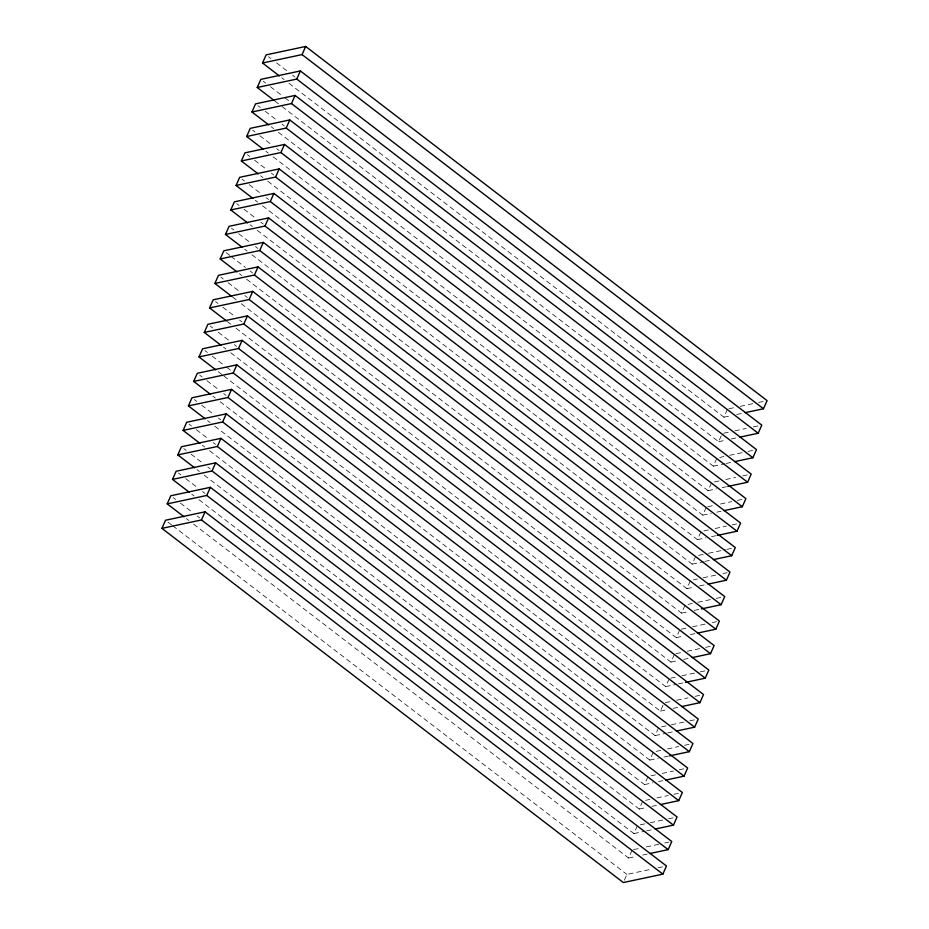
<?xml version="1.0" encoding="UTF-8"?>
<svg xmlns="http://www.w3.org/2000/svg" width="929" height="929" viewBox="0 0 929 929"><rect width="100%" height="100%" fill="white"/><g stroke="black" fill="none" stroke-linecap="round" stroke-linejoin="round"><path stroke-width="0.7" stroke-dasharray="4.64 3.48" d="M288.977 83.308L723.935 417.191L727.535 409.05M282.079 106.568L718.64 441.681L722.239 433.541M278.386 132.29L713.344 466.172L716.433 459.193M273.091 156.78L708.049 490.663L711.649 482.523M267.796 181.271L702.754 515.154L706.354 507.025M262.501 205.762L697.458 539.644L701.058 531.516M257.205 230.264L692.163 564.147L695.763 556.006M251.898 254.755L686.868 588.638L690.468 580.497M246.603 279.246L681.572 613.128L685.172 604.988M241.308 303.737L676.277 637.619L679.354 630.652M236.012 328.227L670.982 662.11L674.582 653.981M230.717 352.73L665.687 686.612L668.764 679.633M223.819 375.99L660.391 711.103L663.991 702.963M220.127 401.711L655.096 735.594L658.173 728.615M214.831 426.202L649.801 760.085L653.401 751.944M209.536 450.693L644.505 784.575L648.105 776.447M204.241 475.183L639.21 809.066L642.81 800.937M198.945 499.686L633.915 833.568L637.515 825.428M193.65 524.177L628.619 858.059L632.219 849.919M624.346 880.227L626.924 874.41L652.344 868.998M728.951 408.748L734.595 407.541M740.239 406.345L752.954 403.639M758.598 402.431L764.253 401.223M723.935 417.191L730.995 415.681M736.651 414.473L742.294 413.277M723.656 433.239L729.3 432.043M734.944 430.835L746.242 428.432M753.303 426.922L758.958 425.714M718.64 441.681L725.7 440.172M731.355 438.976L736.999 437.768M719.766 457.428L724.005 456.534M729.648 455.326L742.364 452.62M748.008 451.413L753.663 450.217M713.344 466.172L724.643 463.768M726.06 463.466L731.704 462.259M714.471 481.93L720.126 480.723M725.77 479.515L735.652 477.413M742.712 475.903L748.368 474.707M708.049 490.663L716.526 488.863M722.17 487.655L726.408 486.75M707.759 506.723L714.831 505.213M720.474 504.017L731.773 501.602M737.417 500.406L743.072 499.198M702.754 515.154L711.231 513.354M716.874 512.146L721.113 511.24M703.88 530.912L709.524 529.704M715.179 528.508L726.478 526.093M732.122 524.897L737.777 523.689M697.458 539.644L705.935 537.845M711.579 536.637L715.818 535.743M698.585 555.403L707.062 553.603M708.467 553.301L725.421 549.689M726.826 549.387L732.482 548.18M692.163 564.147L703.462 561.731M704.879 561.43L710.522 560.233M693.289 579.893L697.528 578.999M703.172 577.792L715.887 575.086M722.948 573.576L727.186 572.67M686.868 588.638L693.928 587.128M699.572 585.932L706.644 584.422M687.994 604.396L692.233 603.49M697.876 602.282L710.592 599.577M716.236 598.369L721.891 597.173M681.572 613.128L688.633 611.619M694.277 610.423L699.932 609.215M681.282 629.188L686.937 627.981M692.581 626.773L706.702 623.765M712.357 622.569L716.596 621.664M676.277 637.619L683.338 636.121M690.398 634.612L696.053 633.404M675.987 653.679L681.642 652.472M687.286 651.275L700.001 648.558M705.645 647.362L711.3 646.154M670.982 662.11L678.042 660.612M683.686 659.404L687.924 658.498M670.692 678.17L676.347 676.962M681.991 675.766L698.945 672.155M700.35 671.853L706.005 670.645M665.687 686.612L676.986 684.197M678.391 683.895L684.046 682.699M665.396 702.661L671.052 701.465M676.695 700.257L687.994 697.853M695.055 696.344L700.71 695.136M660.391 711.103L667.452 709.593M673.095 708.397L678.751 707.19M661.518 726.85L669.995 725.05M671.4 724.748L684.116 722.042M689.759 720.834L695.415 719.638M655.096 735.594L666.395 733.19M667.8 732.888L673.455 731.68M656.222 751.352L661.866 750.144M667.521 748.937L678.82 746.533M684.464 745.325L690.119 744.129M649.801 760.085L658.278 758.285M663.921 757.077L669.565 755.869M650.927 775.843L656.571 774.635M662.226 773.427L673.525 771.024M679.169 769.827L684.824 768.62M644.505 784.575L652.971 782.775M658.626 781.568L662.865 780.662M645.632 800.333L649.87 799.428M656.931 797.93L668.23 795.514M673.873 794.318L679.529 793.111M639.21 809.066L646.27 807.568M651.914 806.36L658.975 804.862M640.336 824.824L648.802 823.024M650.219 822.722L662.934 820.017M668.578 818.809L674.233 817.601M633.915 833.568L645.214 831.153M646.619 830.851L652.274 829.655M633.624 849.617L639.28 848.421M646.34 846.911L659.044 844.206M664.699 842.998L668.938 842.092M628.619 858.059L635.68 856.55M642.74 855.052L648.384 853.844M657.987 867.791L666.465 865.991M268.539 56.715L270.943 58.562M276.552 62.87L287.769 71.475M292.565 75.168L294.969 77.014M281.766 77.769L284.169 79.615M263.244 81.218L265.648 83.053M270.455 86.745L282.474 95.966M284.866 97.812L289.674 101.505M274.868 101.029L281.278 105.952M257.948 105.709L260.352 107.555M265.16 111.236L277.179 120.468M281.975 124.149L284.379 125.996M271.175 126.75L273.579 128.597M252.653 130.199L255.057 132.046M259.865 135.727L271.872 144.959M276.679 148.64L279.083 150.486M265.88 151.253L268.284 153.088M247.358 154.69L249.762 156.536M254.569 160.229L266.577 169.45M271.384 173.142L273.788 174.977M260.584 175.744L262.988 177.59M242.063 179.181L244.466 181.027M249.274 184.72L261.281 193.94M266.089 197.633L268.493 199.48M255.289 200.234L257.693 202.081M236.767 203.672L239.171 205.518M243.979 209.211L255.986 218.431M260.794 222.124L263.197 223.97M249.994 224.725L252.398 226.571M231.472 228.174L233.876 230.009M238.683 233.702L250.691 242.922M255.498 246.615L257.902 248.461M244.699 249.216L247.102 251.062M226.177 252.665L230.183 255.742M230.984 256.346L245.395 267.424M250.203 271.105L252.607 272.952M239.403 273.707L241.807 275.553M220.881 277.156L223.285 279.002M228.093 282.695L240.1 291.915M244.908 295.596L247.311 297.443M232.505 296.978L236.512 300.044M215.586 301.646L217.99 303.493M222.797 307.185L234.805 316.406M239.612 320.099L242.016 321.945M227.21 321.469L231.216 324.546M210.291 326.137L212.695 327.983M218.303 332.292L229.509 340.897M234.317 344.589L236.721 346.436M223.517 347.191L225.921 349.037M204.995 350.639L207.399 352.474M212.207 356.167L224.214 365.387M226.618 367.234L231.426 370.926M218.222 371.681L223.018 375.374M199.7 375.13L202.104 376.977M206.912 380.658L218.919 389.878M223.726 393.571L226.13 395.417M212.927 396.172L215.319 398.018M194.405 399.621L196.809 401.467M201.616 405.149L213.624 414.38M218.431 418.062L220.835 419.908M207.631 420.663L210.024 422.509M189.11 424.112L191.513 425.958M196.321 429.651L208.328 438.871M213.136 442.564L215.54 444.399M202.325 445.165L204.728 447.012M183.814 448.602L186.218 450.449M191.026 454.142L203.033 463.362M207.841 467.055L210.244 468.901M197.029 469.656L199.433 471.502M178.519 473.093L180.923 474.94M185.719 478.632L197.738 487.853M202.545 491.546L204.949 493.392M191.734 494.147L194.138 495.993M173.224 497.596L175.627 499.43M180.423 503.123L192.442 512.343M197.25 516.036L199.654 517.883M186.439 518.637L188.842 520.484M167.928 522.086L171.935 525.164M172.736 525.768L626.924 874.41"/><path stroke-width="1.39" d="M279.362 75.923L262.535 63.009L266.135 54.869L305.676 46.45L767.075 400.62L763.475 408.76L745.116 412.673M274.067 100.413L257.24 87.5L260.84 79.371L300.381 70.941L761.78 425.122L758.18 433.251L739.821 437.164M268.771 124.904L251.945 112.003L255.545 103.862L295.085 95.432L756.485 449.613L752.885 457.742L734.525 461.655M263.476 149.406L246.649 136.493L250.249 128.353L289.79 119.934L751.189 474.104L747.59 482.244L727.825 486.448M258.181 173.897L241.354 160.984L244.954 152.844L284.495 144.425L745.894 498.594L742.294 506.735L723.935 510.648M252.885 198.388L236.059 185.475L239.659 177.334L279.199 168.915L740.599 523.085L736.999 531.225L717.234 535.441M247.59 222.879L230.764 209.966L234.363 201.837L273.904 193.406L735.303 547.576L731.704 555.716L713.344 559.63M262.535 63.009L302.076 54.59L305.676 46.45M242.295 247.369L225.468 234.456L229.068 226.328L268.609 217.897L730.008 572.078L726.408 580.207L708.049 584.12M257.24 87.5L296.781 79.081L300.381 70.941M237 271.872L220.173 258.959L223.773 250.818L263.313 242.388L724.713 596.569L721.113 604.709L701.349 608.913M251.945 112.003L291.485 103.572L295.085 95.432M231.704 296.363L214.878 283.45L218.478 275.309L258.018 266.89L719.418 621.06L715.818 629.2L697.458 633.114M246.649 136.493L286.19 128.063L289.79 119.934M226.409 320.853L209.582 307.94L213.182 299.8L252.723 291.381L714.122 645.55L710.522 653.691L692.163 657.604M241.354 160.984L280.895 152.553L284.495 144.425M221.114 345.344L204.287 332.431L207.887 324.291L247.428 315.872L708.827 670.041L705.227 678.182L685.451 682.397M236.059 185.475L275.599 177.056L279.199 168.915M215.818 369.835L198.992 356.922L202.592 348.793L242.132 340.362L703.532 694.544L699.932 702.672L681.572 706.586M230.764 209.966L270.304 201.547L273.904 193.406M210.523 394.326L193.696 381.424L197.296 373.284L236.837 364.853L698.236 719.034L694.637 727.163L676.277 731.077M225.468 234.456L265.009 226.037L268.609 217.897M205.228 418.828L188.401 405.915L192.001 397.775L231.542 389.356L692.941 743.525L689.341 751.666L669.565 755.869M220.173 258.959L259.714 250.528L263.313 242.388M199.932 443.319L183.106 430.406L186.706 422.265L226.246 413.846L687.646 768.016L684.046 776.156L665.687 780.07M214.878 283.45L254.418 275.019L258.018 266.89M194.637 467.81L177.811 454.896L181.41 446.756L220.951 438.337L682.351 792.507L678.751 800.647L660.391 804.56M209.582 307.94L249.123 299.51L252.723 291.381M189.342 492.3L172.515 479.387L176.115 471.258L215.656 462.828L677.055 816.997L673.455 825.138L655.096 829.051M204.287 332.431L243.828 324.012L247.428 315.872M184.035 516.791L167.22 503.878L170.82 495.749L210.36 487.319L671.76 841.5L668.16 849.629L649.801 853.542M198.992 356.922L238.532 348.503L242.132 340.362M161.925 528.38L165.525 520.24L205.065 511.809L666.465 865.991L662.865 874.131L623.324 882.55L161.925 528.38L201.465 519.95L662.865 874.131M193.696 381.424L233.237 372.993L236.837 364.853M188.401 405.915L227.942 397.484L231.542 389.356M183.106 430.406L222.646 421.975L226.246 413.846M177.811 454.896L217.351 446.477L220.951 438.337M172.515 479.387L212.056 470.968L215.656 462.828M167.22 503.878L206.761 495.459L210.36 487.319M201.465 519.95L205.065 511.809M302.076 54.59L763.475 408.76M296.781 79.081L758.18 433.251M291.485 103.572L752.885 457.742M286.19 128.063L747.59 482.244M280.895 152.553L742.294 506.735M275.599 177.056L736.999 531.225M270.304 201.547L731.704 555.716M265.009 226.037L726.408 580.207M259.714 250.528L721.113 604.709M254.418 275.019L715.818 629.2M249.123 299.51L710.522 653.691M243.828 324.012L705.227 678.182M238.532 348.503L699.932 702.672M233.237 372.993L694.637 727.163M227.942 397.484L689.341 751.666M222.646 421.975L684.046 776.156M217.351 446.477L678.751 800.647M212.056 470.968L673.455 825.138M206.761 495.459L668.16 849.629"/></g></svg>
